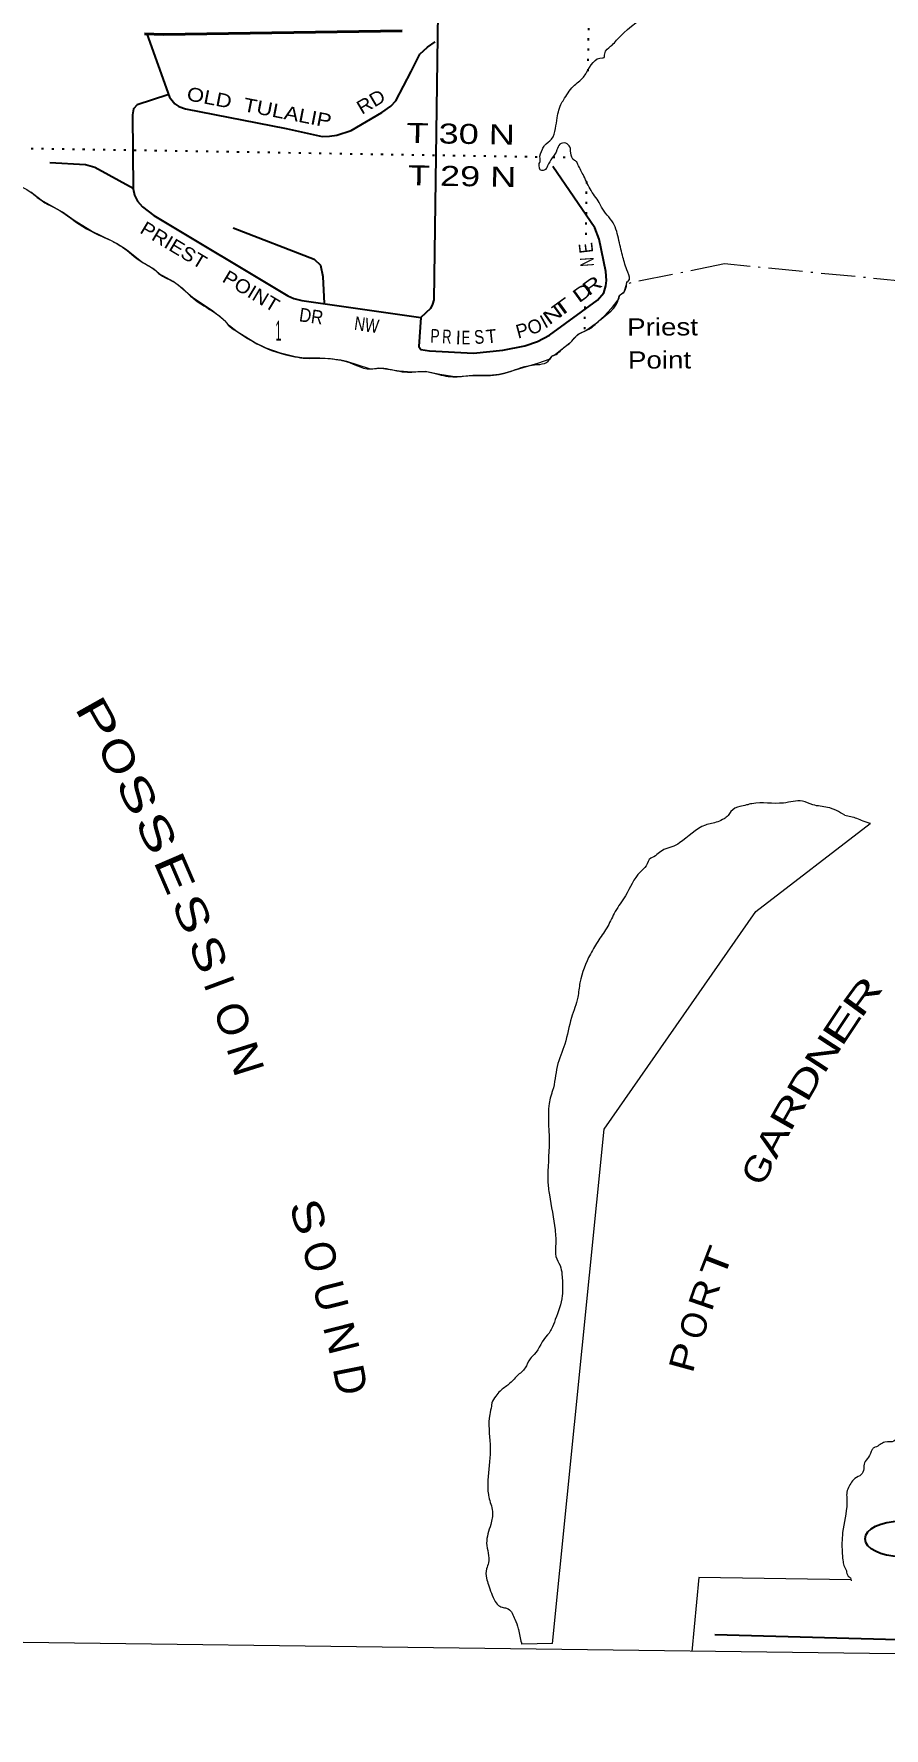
# Model space of a CAD drawing. Header units: feet. Extents: x -493433 to -244333, y 184684 to 373072.
# Drawn here: x -307117 to -299680, y 184934 to 199753 of the extents above; entities that cross this region are included whole.
import ezdxf
from ezdxf.enums import TextEntityAlignment as Align

# ---------------------------------------------------------------- set-up
doc = ezdxf.new("R2010")
doc.units = ezdxf.units.FT
doc.header["$LTSCALE"] = 60
doc.linetypes.add('DOT_DASHED', pattern=[7.7, 5, -1.2, 0.3, -1.2])
doc.linetypes.add('DOTTED', pattern=[1.5, 0.3, -1.2])
for name, color, linetype, lineweight in [('17', 7, 'Continuous', 25), ('26', 7, 'Continuous', 40), ('29', 7, 'Continuous', 25), ('30', 7, 'Continuous', 13), ('39', 7, 'Continuous', 13), ('4', 7, 'Continuous', 13), ('41', 7, 'Continuous', 13), ('44', 7, 'DOT_DASHED', 13), ('6', 7, 'DOTTED', 25), ('7', 7, 'DOTTED', 13)]:
    doc.layers.add(name, color=color, linetype=linetype, lineweight=lineweight)
doc.layers.add('42', color=7, linetype='Continuous')

msp = doc.modelspace()

# ---------------------------------------------------------------- linework, layer by layer
at = {"layer": '17'}
msp.add_ellipse((-299537.29, 186588.92), major_axis=(-309.24, 1), ratio=0.500121, dxfattribs=at)
at = {"layer": '26'}
msp.add_lwpolyline([(-306148.59, 199754.28), (-305982.71, 199747.89), (-303896.62, 199778.48)], dxfattribs=at)
at = {"layer": '29'}
msp.add_line((-301161.92, 185753.35), (-299030.58, 185693.6), dxfattribs=at)
for points in [[(-303524.91, 204122.9), (-303619.95, 197425.91), (-303630.54, 197388.93), (-303649.11, 197351.78), (-303733.23, 197271.66)], [(-306128.24, 199751.73), (-305930.09, 199198.97), (-305883.06, 199140.43), (-305850.56, 199117.2), (-305790.64, 199097.37), (-304910.72, 198926.35), (-304594.81, 198855.77), (-304532.11, 198857.1), (-304467.11, 198866.39), (-304341.77, 198908.2), (-304072.5, 199066.11), (-303993.58, 199121.85), (-303951.67, 199167.48), (-303815.62, 199424.24), (-303740.4, 199576.73), (-303673.25, 199637.4), (-303607.44, 199684.54)], [(-305946.33, 199219.19), (-306212.95, 199132.44), (-306245.17, 199098.63), (-306253.64, 199046.15), (-306248.36, 198397.89), (-306235.89, 198341.55), (-306211.11, 198288.93), (-306166.25, 198239.37), (-306067.82, 198165.16), (-304895.4, 197460.7), (-304843.38, 197439.57), (-304773.51, 197421.91), (-303733.23, 197271.66)], [(-306977.66, 198628.29), (-306665.37, 198610.07), (-306584.07, 198587.72), (-306248.4, 198403.11)], [(-303733.23, 197271.66), (-303751.1, 197018.13), (-303733.6, 196992.29), (-303657.26, 196979.25), (-303270.88, 196960.53), (-303014.02, 196987.65), (-302823.68, 197024.8), (-302711.4, 197061.43), (-302605.48, 197117.69), (-302186.06, 197422.25), (-302131.95, 197489.26), (-302113.38, 197549.64), (-302108.74, 197596.09), (-302114.12, 197675.42), (-302173.73, 197958.37), (-302211.46, 198056.55), (-302577.12, 198593.55)], [(-305373.69, 198055.79), (-304664.75, 197781.24), (-304611.03, 197728.46), (-304589.74, 197631.76), (-304577.06, 197393.54)]]:
    msp.add_lwpolyline(points, dxfattribs=at)
at = {"layer": '39'}
msp.add_line((-302580.41, 185673.63), (-302848.56, 185667.89), dxfattribs=at)
for points in [[(-302580.41, 185673.63), (-302129.61, 190172.6), (-300802.68, 192076.65), (-299801.52, 192844.85)], [(-299968.33, 186229.53), (-301300.54, 186252.53), (-301361.06, 185603.45)]]:
    msp.add_lwpolyline(points, dxfattribs=at)
for points in [[(-301932.37, 197566.4), (-301924, 197586.18), (-301917.89, 197590.11), (-301922.74, 197668.82), (-301965.07, 197800.54), (-301999.17, 197944.22), (-302051.2, 198100.29), (-302151.92, 198236.97), (-302163.63, 198261.36), (-302242.43, 198381.56), (-302306.99, 198509.61), (-302357.85, 198611.22), (-302373.57, 198637.68), (-302387.55, 198645.97), (-302420.8, 198713.03), (-302428.08, 198763.55), (-302463.87, 198796.38), (-302516.41, 198787.13), (-302541.35, 198737.13), (-302624.08, 198599.33), (-302642.7, 198567.37), (-302683.13, 198559.96), (-302694.85, 198584.34), (-302692.16, 198628.65), (-302688, 198636.65), (-302689.66, 198660.87), (-302668.21, 198745.19), (-302649.59, 198777.15), (-302588.28, 198832.63), (-302554.63, 198924.83), (-302539.11, 199017.33), (-302498.77, 199151.76), (-302484.32, 199173.71), (-302399.87, 199293.32), (-302309.95, 199374.55), (-302283.13, 199414.45), (-302144.12, 199543.27), (-302136.06, 199543.15), (-302123.41, 199579.23), (-302072.02, 199644.94), (-302059.78, 199654.83), (-302020.85, 199696.54), (-301739.21, 199925.92), (-301686.3, 199959.34)], [(-308070.79, 199086.72), (-307988.92, 199029.56), (-307919.5, 198955.87), (-307873.61, 198924.91), (-307774.23, 198832.6), (-307680.6, 198760.55), (-307581.01, 198682.36), (-307437.86, 198553.07), (-307314.28, 198462.39), (-307136.4, 198362.79), (-307070.7, 198309.32), (-306862.92, 198189.08), (-306783.17, 198131.37), (-306521.44, 197980.02), (-306441.36, 197944.47), (-306417.36, 197932), (-306343.45, 197888.48), (-306174.1, 197758.78), (-306068.26, 197694.59), (-306026.49, 197657.63), (-305876.62, 197572.59), (-305727.42, 197443.21), (-305529.89, 197311.03), (-305434.4, 197228.86), (-305416.6, 197206.41), (-305352.85, 197157), (-305141.16, 197028.63), (-304834.31, 196928.99), (-304735.76, 196915.32), (-304616.81, 196917.46), (-304429.66, 196898.35), (-304417.6, 196896.14), (-304170.82, 196821.65), (-304102.19, 196828.61), (-303919.2, 196801.5), (-303826.6, 196793.98), (-303693.48, 196799.93), (-303595.05, 196778.19), (-303432.17, 196753.42), (-303284.87, 196765.18), (-303198.22, 196763.8), (-302998.37, 196784.8), (-302759.46, 196855.58), (-302605.53, 196905.54), (-302589, 196931.49), (-302562.62, 196943.17), (-302470.78, 197018.32), (-302448.4, 197032.07), (-302354.27, 197125.33), (-302279.16, 197160.42), (-302166.98, 197247.33), (-302002.87, 197436.23), (-301996.45, 197460.33), (-301953.55, 197497.94), (-301932.37, 197566.4)], [(-300024.28, 192920.49), (-300174.16, 192987.27), (-300302.45, 193009.38), (-300394.49, 193041.01), (-300559.35, 193025.38), (-300836.58, 193019.5), (-300882.9, 193008.11), (-300941.3, 192994.88), (-301020.11, 192951.73), (-301044.61, 192915.81), (-301079.07, 192888.1), (-301135.62, 192860.75), (-301242.39, 192832.12), (-301469.08, 192676.3), (-301537.76, 192641.06), (-301606.31, 192617.91), (-301707.51, 192548.88), (-301719.62, 192543.02), (-301762.56, 192475.13), (-301813.38, 192421.47), (-301942.24, 192213.76), (-302032.16, 192076.02), (-302097.87, 191948), (-302175.54, 191828.22), (-302249.23, 191704.35), (-302340.42, 191453.75), (-302359.92, 191327.04), (-302414.15, 191148.44), (-302472.99, 190917.51), (-302539.46, 190720.96), (-302579.99, 190509.9), (-302590.38, 190479.83), (-302600.82, 190443.7), (-302609.1, 190064.83), (-302621.03, 189718.28), (-302608.31, 189599.15), (-302557.55, 189291.97), (-302553.11, 189150.79), (-302550.11, 189060.03), (-302514.87, 188978.86), (-302497.61, 188906.03), (-302492.98, 188782.99), (-302495.73, 188716.51), (-302556.32, 188507.77), (-302591.43, 188421.63), (-302618.01, 188379.69), (-302624.1, 188373.74), (-302740.51, 188202.14), (-302775.08, 188164.36), (-302820.16, 188084.41), (-302889.22, 188014.9), (-302962.35, 187941.42), (-303039.34, 187882.12), (-303075.97, 187838.32), (-303110.79, 187778.37), (-303115.12, 187750.21), (-303130, 187677.87), (-303126.92, 187415.76), (-303128.25, 187296.85), (-303147.24, 187037.09), (-303141.87, 186978.55), (-303138.1, 186956.33), (-303105.4, 186828.83), (-303120.75, 186714.16), (-303156.72, 186551.42), (-303140.57, 186379.83), (-303157.22, 186327.67), (-303158.15, 186245.04), (-303140.72, 186188.32), (-303082.11, 186042.3), (-303042.43, 185999.36), (-303000.4, 185986.63), (-302968.39, 185976.07), (-302911.15, 185886.51), (-302879.95, 185803.39), (-302878.03, 185795.3), (-302853.23, 185680.02), (-302848.56, 185667.89)], [(-300024.28, 192920.49), (-299920.39, 192892.14), (-299865.28, 192868.33), (-299797.61, 192848.02)], [(-299410.65, 187532.33), (-299424.99, 187526.85), (-299443.12, 187527.14), (-299509.86, 187512.08), (-299558.59, 187488.67), (-299593.51, 187444.88), (-299672.24, 187436.06), (-299757.58, 187391.05), (-299763.65, 187389.13), (-299784.08, 187371.32), (-299815.35, 187303.28), (-299852.38, 187253.47), (-299857.2, 187201.14), (-299880.14, 187151.1), (-299935.06, 187117.71), (-299972.01, 187073.96), (-300007.82, 186971.72), (-300006.15, 186949.52), (-300004.87, 186901.11), (-300043.05, 186643.69), (-300048.44, 186555.07), (-300040.66, 186403.76), (-300031.31, 186357.25), (-300009.88, 186308.52), (-300008.02, 186298.42), (-299986.5, 186255.74), (-299974.53, 186247.48), (-299968.85, 186223.2)]]:
    msp.add_spline(points, degree=3, dxfattribs=at)
at = {"layer": '4'}
msp.add_lwpolyline([(-489136.84, 372822.34), (-458570.27, 372170.54), (-428002.84, 371560.78), (-397434.59, 370993.07), (-366865.58, 370467.41), (-336295.9, 369983.8), (-305725.57, 369542.24), (-275154.66, 369142.74), (-244583.22, 368785.28), (-246606.46, 184933.95), (-277430.78, 185294.37), (-308254.58, 185697.19), (-339077.78, 186142.4), (-369900.35, 186630.01), (-400722.22, 187160.02), (-431543.33, 187732.42), (-462363.63, 188347.22), (-493183.05, 189004.41)], close=True, dxfattribs=at)
msp.add_lwpolyline([(-489136.84, 372822.34), (-458570.27, 372170.54), (-428002.84, 371560.78), (-397434.59, 370993.07), (-366865.58, 370467.41), (-336295.9, 369983.8), (-305725.57, 369542.24), (-275154.66, 369142.74), (-244583.22, 368785.28), (-246606.46, 184933.95), (-277430.78, 185294.37), (-308254.58, 185697.19), (-339077.78, 186142.4), (-369900.35, 186630.01), (-400722.22, 187160.02), (-431543.33, 187732.42), (-462363.63, 188347.22), (-493183.05, 189004.41)], close=True, dxfattribs=at)
at = {"layer": '44'}
for points in [[(-301933.38, 197566.16), (-301955.97, 197492.73), (-301963.38, 197484.95), (-301988.72, 197468.81), (-301996.97, 197459.35), (-302000.95, 197440.14), (-302010.15, 197425.84), (-302067.56, 197350.85), (-302125.91, 197286.41), (-302207.57, 197212.76), (-302279.87, 197159.96), (-302358.72, 197122.11), (-302429.15, 197048.29), (-302553.88, 196949.81), (-302590.88, 196929.91), (-302602.89, 196907), (-302711.03, 196870.46), (-302997.56, 196785.01), (-303051.43, 196774.04), (-303106.64, 196767.85), (-303187.86, 196764.07), (-303277.84, 196765.24), (-303403.47, 196753.45), (-303455.35, 196755.23), (-303565.88, 196772.72), (-303695.45, 196800.17), (-303810.41, 196793.75), (-303923.08, 196801.91), (-304100.74, 196828.45), (-304155.76, 196821.23), (-304181.16, 196823.57), (-304381.12, 196887.18), (-304431.58, 196898.63), (-304536.21, 196911.11), (-304615.47, 196917.38), (-304752.09, 196916.36), (-304832.61, 196928.63), (-304959.91, 196960.1), (-305085.96, 197003.86), (-305188.64, 197053.21), (-305337.91, 197146.78), (-305407.31, 197198.08), (-305442.09, 197236.29), (-305478.84, 197269.89), (-305552.72, 197327.43), (-305730.56, 197445.55), (-305851.21, 197552.32), (-305899.2, 197587.69), (-306021.74, 197654.28), (-306068.01, 197694.42), (-306171.65, 197757.09), (-306307.36, 197863.3), (-306394.84, 197919.5), (-306431.68, 197939.58), (-306613.61, 198028.48), (-306766.09, 198120.33), (-306867.39, 198192.02), (-307053.46, 198298.3), (-307143.95, 198367.7)], [(-298553.55, 197495.38), (-301077.32, 197740.28), (-301933.38, 197566.16)]]:
    msp.add_lwpolyline(points, dxfattribs=at)
at = {"layer": '6'}
for p, q in [((-302034.45, 216722.38), (-302271.96, 199428.09)), ((-307680.72, 198760.64), (-302686.96, 198677.25)), ((-302578.46, 198675.32), (-302404.26, 198672.4)), ((-302283.5, 198462.9), (-302290.59, 197942.87)), ((-302298.44, 197367.62), (-302301.42, 197149.1))]:
    msp.add_line(p, q, dxfattribs=at)

# ---------------------------------------------------------------- texts
at = {"layer": '30'}
for s, rotation, width, p in [('OLD  TULALIP', 349.001, 1.2, (-305787.67, 199174.43)), ('RD', 30.389, 1.1, (-304248.76, 199043.89)), ('PRIEST', 329, 1.1, (-306198.85, 198017.52)), ('POINT', 329, 1.1, (-305479.26, 197590.13)), ('DR', 351.781, 0.9, (-304802.31, 197239.92)), ('NW', 351.781, 0.8, (-304320.36, 197164.39))]:
    msp.add_text(s, height=120, rotation=rotation, dxfattribs=dict(at, width=width)).set_placement(p)
for s, rotation, width, p in [('E', 96.897, 0.85, (-302228.93, 197886.78)), ('N', 93.88, 0.7, (-302218.38, 197761.9)), ('D', 35.985, 1.4, (-302283.93, 197441.72)), ('R', 35.985, 1.4, (-302199.14, 197503.72)), ('T', 35.985, 1.7, (-302462.75, 197309.79)), ('N', 35.985, 1.4, (-302544.43, 197249.02)), ('P', 357.226, 0.75, (-303611.42, 197051)), ('R', 357.226, 0.7, (-303507.44, 197045.5)), ('E', 0.027, 0.7, (-303338.46, 197036.32)), ('S', 6.027, 0.8, (-303215.95, 197042.96)), ('T', 6.027, 0.95, (-303110.12, 197048.15))]:
    msp.add_text(s, height=120, rotation=rotation, dxfattribs=dict(at, width=width)).set_placement(p, align=Align.CENTER)
for s, rotation, p in [('O', 20.068, (-302716.02, 197137.46)), ('I', 28.975, (-302627.12, 197184.23)), ('I', 357.226, (-303407.65, 197036.26)), ('P', 15.044, (-302830.78, 197100.71))]:
    msp.add_text(s, height=120, rotation=rotation, dxfattribs=at).set_placement(p, align=Align.CENTER)
at = {"layer": '41'}
for s, height, rotation, width, p in [('P', 268.2, 299.323, 1.55, (-306766.52, 193859.56)), ('O', 268.2, 298.401, 1.2, (-306574.69, 193518.07)), ('S', 268.2, 296.337, 1.45, (-306408.78, 193201.1)), ('S', 268.2, 296.334, 1.45, (-306240.66, 192861.43)), ('E', 268.1, 293.325, 1.45, (-306077.15, 192519.62)), ('S', 268.2, 293.324, 1.35, (-305918.73, 192152.18)), ('S', 268.2, 290.338, 1.3, (-305769.28, 191803.91)), ('R', 221.6, 53.828, 1.6, (-299881.89, 191131.59)), ('O', 268.2, 290.332, 1.05, (-305554.3, 191223.81)), ('E', 221.6, 56.451, 1.7, (-300052.43, 190881.28)), ('N', 268.1, 287.327, 1.1, (-305436.17, 190886.11)), ('N', 221.6, 56.82, 1.45, (-300206.78, 190645.23)), ('D', 221.6, 59.828, 1.45, (-300353.75, 190396.42)), ('R', 221.6, 60.301, 1.45, (-300500.97, 190139.68)), ('A', 221.6, 62.82, 1.4, (-300623.43, 189901.22)), ('G', 221.6, 63.744, 1.15, (-300743.18, 189661.45)), ('S', 268.1, 287.328, 1.25, (-304888.92, 189511.42)), ('O', 268.1, 285.753, 0.95, (-304776.04, 189149.63)), ('T', 221.6, 68.819, 1.45, (-301090.36, 188847.45)), ('R', 221.6, 70.999, 1.2, (-301189.67, 188568.72)), ('N', 268.2, 284.33, 1.05, (-304590.4, 188445.38)), ('P', 221.6, 74.711, 1.25, (-301355.3, 188029.72))]:
    msp.add_text(s, height=height, rotation=rotation, dxfattribs=dict(at, width=width)).set_placement(p)
for s, height, rotation, p in [('I', 268.1, 290.32, (-305637.58, 191448.52)), ('U', 268.1, 284.333, (-304682.1, 188804.38)), ('O', 221.6, 71.833, (-301273.25, 188314.02)), ('D', 268.1, 281.322, (-304504.44, 188080.72))]:
    msp.add_text(s, height=height, rotation=rotation, dxfattribs=at).set_placement(p)
at = {"layer": '42', "width": 1.2}
for s, p in [('Priest', (-301927.46, 197112.74)), ('Point', (-301920.52, 196824.3))]:
    msp.add_text(s, height=151.1, rotation=0.264, dxfattribs=at).set_placement(p)
at = {"layer": '6', "width": 1.35}
for s, p in [('T 30 N', (-303859.01, 198799.19)), ('T 29 N', (-303846.8, 198429.01))]:
    msp.add_text(s, height=175, rotation=359.043, dxfattribs=at).set_placement(p)
at = {"layer": '7', "width": 0.4}
msp.add_text('1', height=175, dxfattribs=at).set_placement((-305004.21, 197069.14))

doc.saveas('drawing.dxf')
